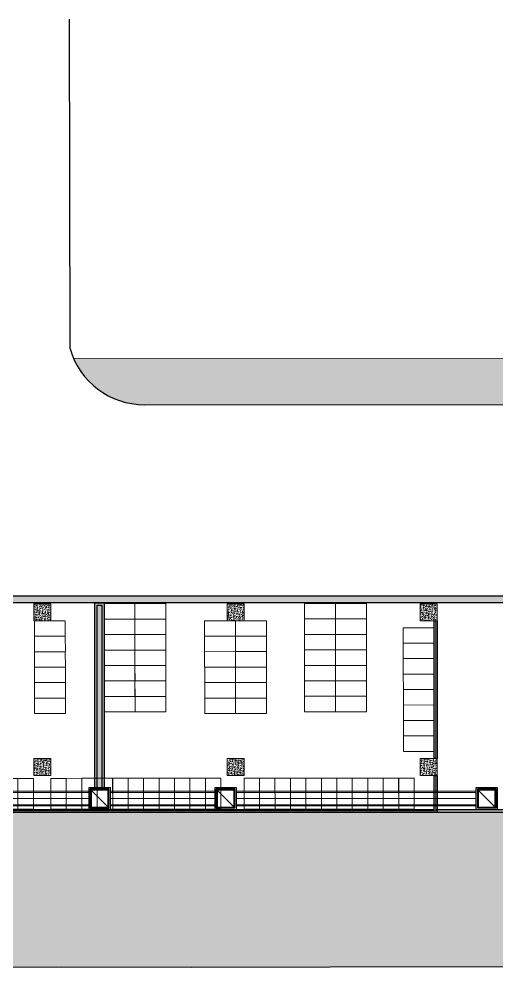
# Model space of a CAD drawing. Header units: millimetres. Extents: x -741734 to 900748, y -161760 to 44149.
# Drawn here: x -20250 to 10650, y -18580 to 43355 of the extents above; entities that cross this region are included whole.
import ezdxf

# ---------------------------------------------------------------- set-up
doc = ezdxf.new("R2010")
doc.units = ezdxf.units.MM
doc.header["$LTSCALE"] = 100
doc.header["$MEASUREMENT"] = 0
doc.layers.add('0.BR.MEP DUONG TK', color=3, linetype='Continuous')
doc.layers.add('XREF-CII-LSR-ROAD-RCTD-PLAN$0$00-HATCH VIA HE', color=31, linetype='Continuous')
for name, color, linetype, lineweight in [('1', 1, 'Continuous', 18), ('6', 6, 'Continuous', 18), ('8', 251, 'Continuous', 0), ('ARC-VIEW', 90, 'Continuous', 5), ('ARC_TEXT', 255, 'Continuous', 13), ('HTP-profile- REVISE1$0$8', 104, 'Continuous', 0)]:
    doc.layers.add(name, color=color, linetype=linetype, lineweight=lineweight)
pattern_1 = [(348.938725866, (-1343968799.43, -45579464.75), (74.205529087, -167.149177437), [19.05, -209.55]), (293.938725866, (-1343968799.43, -45579464.75), (150.147669103, 123.290284814), [15.24, -167.64058417]), (39.390170566, (-1343968793.25, -45579478.68), (224.353191142, -43.85889597), [16.1900088, -178.0902446]), (345.122925866, (-1343968754.97, -45579440.17), (94.37527288, -257.574671926), [28.575, -314.325]), (35.574283476, (-1343968747.1, -45579461.63), (331.405611035, -88.03823586), [24.28502314, -267.13560816]), (290.122877036, (-1343968754.97, -45579440.17), (331.40561103, -88.038235875), [22.85996707, -251.45973192]), (319.938725866, (-1343968753.8, -45579468.54), (-16.133867191, -182.166936434), [19.05, -209.55]), (264.938725866, (-1343968753.8, -45579468.54), (191.094223545, 35.038483126), [15.24, -167.64]), (10.390170866, (-1343968755.14, -45579483.72), (174.960357022, -147.128452552), [16.1900088, -178.0899376]), (336.438725866, (-1343968799.43, -45579464.746), (75.4917952964, 38.2110312843), [0, -165.608, 0, -170.18, 0, -168.275]), (306.438725866, (-1343968799.43, -45579464.75), (120.0040927444, -10.001629541), [0, -97.028, 0, -161.798, 0, -64.135]), (266.438725866, (-1343968826.836, -45579415.18), (60.5953230977, -121.4324290465), [0, -63.5, 0, -198.12, 0, -262.89]), (256.438725866, (-1343968839.13, -45579392.95), (93.927538973, -117.33021029), [0, -82.55, 0, -131.572, 0, -186.69])]
pattern_2 = [(45, (-64126.57, -634.16), (-70.71068, 70.71068), [10, -60])]

# ---------------------------------------------------------------- blocks, each defined once
blk = doc.blocks.new('BIKE1X2')
at = {"layer": '8'}
blk.add_lwpolyline([(0, 0), (1, 0), (1, 2), (0, 2)], close=True, dxfattribs=at)
blk = doc.blocks.new('*U59')
at = {"layer": 'ARC-VIEW', "xscale": -1000, "yscale": 1000, "zscale": 1000, "rotation": 151.0973480734846}
blk.add_blockref('BIKE1X2', (46, 1117), dxfattribs=at)
blk = doc.blocks.new('*U60')
at = {"layer": 'ARC_TEXT'}
for p in [(-4286, 4651), (-3411, 4168), (-2535, 3684), (-5253, 2900), (-1660, 3201), (-784, 2718), (-4377, 2417), (91, 2234), (-3502, 1933), (-2626, 1450), (967, 1751), (-1751, 967), (-875, 483), (0, 0)]:
    blk.add_blockref('*U59', p, dxfattribs=at)
blk = doc.blocks.new('*U61')
at = {"layer": 'ARC-VIEW', "xscale": -1000, "yscale": 1000, "zscale": 1000, "rotation": 151.0973480734846}
blk.add_blockref('BIKE1X2', (46, 1117), dxfattribs=at)
blk = doc.blocks.new('*U62')
at = {"layer": 'ARC_TEXT'}
for p in [(-3411, 4168), (-2535, 3684), (-1660, 3201), (-784, 2718), (-4377, 2417), (91, 2234), (-3502, 1933), (-2626, 1450), (967, 1751), (-1751, 967), (-875, 483), (0, 0)]:
    blk.add_blockref('*U61', p, dxfattribs=at)
blk = doc.blocks.new('*U63')
at = {"layer": 'ARC-VIEW', "xscale": -1000, "yscale": 1000, "zscale": 1000, "rotation": 151.0973480734846}
blk.add_blockref('BIKE1X2', (46, 1117), dxfattribs=at)
blk = doc.blocks.new('*U64')
at = {"layer": 'ARC_TEXT'}
for p in [(-4286, 4651), (-3411, 4168), (-2535, 3684), (-5253, 2900), (-1660, 3201), (-784, 2718), (-4377, 2417), (91, 2234), (-3502, 1933), (-2626, 1450), (967, 1751), (-1751, 967), (-875, 483), (0, 0)]:
    blk.add_blockref('*U63', p, dxfattribs=at)
blk = doc.blocks.new('*U65')
at = {"layer": 'ARC-VIEW', "xscale": -1000, "yscale": 1000, "zscale": 1000, "rotation": 151.0973480734846}
blk.add_blockref('BIKE1X2', (46, 1117), dxfattribs=at)
blk = doc.blocks.new('*U66')
at = {"layer": 'ARC_TEXT'}
for p in [(-6128, 3383), (-5253, 2900), (-4377, 2417), (-3502, 1933), (-2626, 1450), (-1751, 967), (-875, 483), (0, 0)]:
    blk.add_blockref('*U65', p, dxfattribs=at)
blk = doc.blocks.new('*U47')
at = {"layer": 'ARC-VIEW', "xscale": -1000, "yscale": 1000, "zscale": 1000, "rotation": 151.0973480734846}
blk.add_blockref('BIKE1X2', (46, 1117), dxfattribs=at)
blk = doc.blocks.new('*U48')
at = {"layer": 'ARC_TEXT'}
for p in [(-4377, 2417), (-3502, 1933), (-2626, 1450), (-1751, 967), (-875, 483), (0, 0)]:
    blk.add_blockref('*U47', p, dxfattribs=at)
blk = doc.blocks.new('*U55')
at = {"layer": 'ARC-VIEW', "xscale": -1000, "yscale": 1000, "zscale": 1000, "rotation": 151.0973480734846}
blk.add_blockref('BIKE1X2', (46, 1117), dxfattribs=at)
blk = doc.blocks.new('*U56')
at = {"layer": 'ARC_TEXT'}
for p in [(-8754, 4833), (-7879, 4350), (-7004, 3867), (-6128, 3383), (-5253, 2900), (-4377, 2417), (-3502, 1933), (-2626, 1450), (-1751, 967), (-875, 483), (0, 0)]:
    blk.add_blockref('*U55', p, dxfattribs=at)
blk = doc.blocks.new('*U57')
at = {"layer": 'ARC-VIEW', "xscale": -1000, "yscale": 1000, "zscale": 1000, "rotation": 151.0973480734846}
blk.add_blockref('BIKE1X2', (46, 1117), dxfattribs=at)
blk = doc.blocks.new('*U58')
at = {"layer": 'ARC_TEXT'}
for p in [(-8754, 4833), (-7879, 4350), (-7004, 3867), (-6128, 3383), (-5253, 2900), (-4377, 2417), (-3502, 1933), (-2626, 1450), (-1751, 967), (-875, 483), (0, 0)]:
    blk.add_blockref('*U57', p, dxfattribs=at)
blk = doc.blocks.new('*U43')
at = {"layer": 'ARC-VIEW', "xscale": -1000, "yscale": 1000, "zscale": 1000, "rotation": 151.0973480734846}
blk.add_blockref('BIKE1X2', (46, 1117), dxfattribs=at)
blk = doc.blocks.new('*U44')
at = {"layer": 'ARC_TEXT'}
for p in [(-8754, 4833), (-7879, 4350), (-7004, 3867), (-6128, 3383), (-5253, 2900), (-4377, 2417), (-3502, 1933), (-2626, 1450), (-1751, 967), (-875, 483), (0, 0)]:
    blk.add_blockref('*U43', p, dxfattribs=at)

msp = doc.modelspace()

# ---------------------------------------------------------------- hatches: boundary and pattern name
at = {"layer": '6'}
h = msp.add_hatch(dxfattribs=at)
h.set_pattern_fill('ACAD_ISO07W100', color=256, scale=10, angle=-61.061274134)
h.set_pattern_definition([(0.05548, (-44857.114, 11224.07), (-0.04841, 49.99998), [5, -30])])
edge = h.paths.add_edge_path()
edge.add_line((-15348.0462, -6350), (-15359.8817, 5600))
edge.add_line((-15359.8817, 5600), (-14759.8814, 5600))
edge.add_line((-14759.8814, 5600), (-14748.0459, -6350))
edge.add_line((-15198.0462, -6350), (-15209.706, 5450))
edge.add_line((-15209.706, 5450), (-14909.7059, 5450))
edge.add_line((-14909.7059, 5450), (-14898.046, -6350))
at = {"layer": '8'}
h = msp.add_hatch(dxfattribs=at)
h.set_pattern_fill('ACAD_ISO07W100', color=256, scale=20, angle=-16.061274134)
h.set_pattern_definition([(45, (-64166.68, -723.46), (-70.71068, 70.71068), [10, -60])])
edge = h.paths.add_edge_path()
edge.add_line((-32225, 4450.7609), (-33767.7666, 4449.7924))
edge.add_arc((-33768.0178, 4849.7923), 400, 180.035983253, 270.035983252, ccw=False)
edge.add_line((-34168.0178, 4849.5411), (-34168.5203, 5649.7488))
edge.add_arc((-33768.5204, 5650), 400, 89.999999981, 180.03598324, ccw=False)
edge.add_line((-33768.5204, 6050), (11370.7012, 6050.1883))
edge.add_line((11370.7012, 6050.1883), (11370.9838, 5600.1883))
edge.add_line((11370.9838, 5600.1883), (-33618.4261, 5600))
edge.add_arc((-33618.4261, 5500), 100, 90.000000046, 180.035983304)
edge.add_line((-33718.4261, 5499.9372), (-33718.1103, 4997.0555))
edge.add_arc((-33618.1103, 4997.1183), 100, 180.03598329, 270.035983301)
edge.add_line((-33618.0475, 4897.1183), (-32225, 4897.9932))
edge.add_line((-32225, 4897.9932), (-32225, 4450.7609))
h = msp.add_hatch(dxfattribs=at)
h.set_pattern_fill('AR-CONC', color=256, angle=-61.061274134, style=0)
h.set_pattern_definition(pattern_1)
h.paths.add_polyline_path([(-19300, 4450), (-18200, 4450), (-18200, 5550), (-19300, 5550)], flags=0)
h = msp.add_hatch(dxfattribs=at)
h.set_pattern_fill('AR-CONC', color=256, angle=-61.061274134, style=0)
h.set_pattern_definition(pattern_1)
edge = h.paths.add_edge_path(flags=0)
edge.add_line((-5700, 4450), (-6800, 4450))
edge.add_line((-5700, 4450), (-5700, 5550))
edge.add_line((-5700, 5550), (-6800, 5550))
edge.add_line((-6800, 5550), (-6800, 4450))
h = msp.add_hatch(dxfattribs=at)
h.set_pattern_fill('AR-CONC', color=256, angle=-61.061274134, style=0)
h.set_pattern_definition(pattern_1)
h.paths.add_polyline_path([(5700, 4450), (6800, 4450), (6800, 5550), (5700, 5550)], flags=0)
h = msp.add_hatch(dxfattribs=at)
h.set_pattern_fill('ACAD_ISO07W100', color=256, scale=20, angle=-16.061274134)
h.set_pattern_definition(pattern_2)
edge = h.paths.add_edge_path()
edge.add_line((6799.4771, 4450), (6799.8526, -4450))
edge.add_line((6799.8526, -4450), (6599.8589, -4450))
edge.add_line((6599.8589, -4450), (6599.4777, 4450))
h = msp.add_hatch(dxfattribs=at)
h.set_pattern_fill('AR-CONC', color=256, angle=-61.061274134, style=0)
h.set_pattern_definition(pattern_1)
h.paths.add_polyline_path([(-19300, -5550), (-18200, -5550), (-18200, -4450), (-19300, -4450)], flags=0)
h = msp.add_hatch(dxfattribs=at)
h.set_pattern_fill('AR-CONC', color=256, angle=-61.061274134, style=0)
h.set_pattern_definition(pattern_1)
edge = h.paths.add_edge_path(flags=0)
edge.add_line((-5700, -5550), (-6800, -5550))
edge.add_line((-5700, -5550), (-5700, -4450))
edge.add_line((-5700, -4450), (-6800, -4450))
edge.add_line((-6800, -4450), (-6800, -5550))
h = msp.add_hatch(dxfattribs=at)
h.set_pattern_fill('AR-CONC', color=256, angle=-61.061274134, style=0)
h.set_pattern_definition(pattern_1)
h.paths.add_polyline_path([(5700, -5550), (6800, -5550), (6800, -4450), (5700, -4450)], flags=0)
h = msp.add_hatch(dxfattribs=at)
h.set_pattern_fill('ACAD_ISO07W100', color=256, scale=20, angle=-16.061274134)
h.set_pattern_definition(pattern_2)
h.paths.add_polyline_path([(6799.899, -5550), (6800.0002, -7950), (-39299.8837, -7950), (-39300, -5550.08), (-39100, -5549.9544), (-39099.8845, -7750), (6600.0002, -7750), (6599.906, -5550)])
h = msp.add_hatch(dxfattribs=at)
h.set_pattern_fill('ACAD_ISO07W100', color=256, scale=20, angle=-61.061274134)
h.set_pattern_definition([(298.938725866, (-1343968799.43, -45579464.75), (87.513767946, 48.387399392), [10, -60])])
h.paths.add_polyline_path([(56300.0913, -7949.9729), (6800.0001, -7950.0084), (6799.9919, -7750.0084), (56300.0826, -7749.9957)])
at = {"layer": 'HTP-profile- REVISE1$0$8'}
h = msp.add_hatch(dxfattribs=at)
h.set_pattern_fill('GRASS', color=256, scale=20, angle=-61.061274134)
h.set_pattern_definition([(90, (-64126.57, -138841.7), (-359.21024, 359.21024), [95.25, -623.1705]), (45, (-64126.57, -138841.7), (-359.2102, 359.2102), [95.25, -412.75]), (135, (-64126.57, -138841.7), (-359.2102, -359.2102), [95.25, -412.75])])
edge = h.paths.add_edge_path()
edge.add_line((68850, -1949.0818), (68850, -4450))
edge.add_line((68850, -4450), (69300, -4450))
edge.add_line((69300, -4450), (69300, -5550))
edge.add_line((69300, -5550), (68850, -5550))
edge.add_line((68850, -5550), (68850, -7949.9509))
edge.add_line((68850, -7949.9509), (68000.0013, -7949.9729))
edge.add_line((68000.0013, -7949.9729), (56700.1232, -7949.9729))
edge.add_line((56700.1232, -7949.9729), (7000.0002, -7950))
edge.add_line((7000.0002, -7950), (-39298.7603, -7950))
edge.add_line((-39298.7603, -7950), (-42594.817, -7993.2995))
edge.add_line((-42594.817, -7993.2995), (-79800.696, -8349.9997))
edge.add_line((-79800.696, -8349.9997), (-79803.5461, -5406.4237))
edge.add_line((-79803.5461, -5406.4237), (-157357.8229, -5429.8706))
edge.add_line((-157357.8229, -5429.8706), (-158977.6445, -5431.8967))
edge.add_arc((-158815.9808, 2421.9588), 7855.5191, 197.460766127, 268.820790158, ccw=False)
edge.add_line((-166309.5383, 64.8894), (-166698.5461, 1301.617))
edge.add_arc((-170323.4522, 161.4168), 3800, 17.460766159, 90.030436668)
edge.add_line((-170325.4708, 3961.4163), (-172485.1187, 3960.2691))
edge.add_line((-172485.1187, 3960.2691), (-178024.462, 3957.6883))
edge.add_line((-178024.462, 3957.6883), (-183678.4446, 3974.5449))
edge.add_line((-183678.4446, 3974.5449), (-188659.6757, 3964.2477))
edge.add_arc((-187641.1385, -4036.378), 8065.1987, 97.255138172, 123.009209466)
edge.add_arc((-184124.3874, -7586.8459), 12998.0762, 127.487403976, 158.393603839)
edge.add_arc((-186482.1962, -6236.7796), 10316.0666, 160.543476708, 174.899448998)
edge.add_line((-196757.4133, -5319.6413), (-196956.3267, -5298.565))
edge.add_line((-196956.3267, -5298.565), (-196956.3267, -18579.7374))
edge.add_line((-196956.3267, -18579.7374), (-139471.2672, -18078.3632))
edge.add_line((-139471.2672, -18078.3632), (-139342.5853, -17748.9683))
edge.add_line((-139342.5853, -17748.9683), (-138410.431, -17744.346))
edge.add_line((-138410.431, -17744.346), (-138283.2669, -18069.4018))
edge.add_line((-138283.2669, -18069.4018), (-130462.7945, -18092.1145))
edge.add_line((-130462.7945, -18092.1145), (-121424.2476, -18075.5254))
edge.add_line((-121424.2476, -18075.5254), (-110385.0071, -18089.693))
edge.add_line((-110385.0071, -18089.693), (-105951.584, -18099.7278))
edge.add_line((-105951.584, -18099.7278), (-105907.728, -17786.3819))
edge.add_line((-105907.728, -17786.3819), (-104963.7338, -17786.6399))
edge.add_line((-104963.7338, -17786.6399), (-104744.0227, -18119.9446))
edge.add_line((-104744.0227, -18119.9446), (-97713.5826, -18088.1244))
edge.add_line((-97713.5826, -18088.1244), (-85474.8308, -18068.6831))
edge.add_line((-85474.8308, -18068.6831), (-76501.5882, -18020.7836))
edge.add_line((-76501.5882, -18020.7836), (-76484.8127, -17842.3919))
edge.add_line((-76484.8127, -17842.3919), (-75462.5817, -17818.8174))
edge.add_line((-75462.5817, -17818.8174), (-75309.2747, -18040.2897))
edge.add_line((-75309.2747, -18040.2897), (-65750.3771, -18007.9496))
edge.add_line((-65750.3771, -18007.9496), (-54829.8753, -17997.4978))
edge.add_line((-54829.8753, -17997.4978), (-42929.6937, -17965.4213))
edge.add_line((-42929.6937, -17965.4213), (-37783.6806, -17951.5504))
edge.add_line((-37783.6806, -17951.5504), (-22493.187, -17954.2103))
edge.add_line((-22493.187, -17954.2103), (-17500.2589, -17942.8428))
edge.add_line((-17500.2589, -17942.8428), (-9109.3166, -17949.5175))
edge.add_line((-9109.3166, -17949.5175), (-123.7202, -17940.4945))
edge.add_line((-123.7202, -17940.4945), (12177.6804, -17920.6943))
edge.add_line((12177.6804, -17920.6943), (12357.9401, -17734.1831))
edge.add_line((12357.9401, -17734.1831), (13252.9381, -17707.8258))
edge.add_line((13252.9381, -17707.8258), (13377.1501, -17907.6767))
edge.add_line((13377.1501, -17907.6767), (22399.5116, -17921.7475))
edge.add_line((22399.5116, -17921.7475), (31663.3673, -17919.9891))
edge.add_line((31663.3673, -17919.9891), (41867.3461, -17911.4876))
edge.add_line((41867.3461, -17911.4876), (41908.2688, -17559.7699))
edge.add_line((41908.2688, -17559.7699), (42890.6763, -17536.5033))
edge.add_line((42890.6763, -17536.5033), (42933.4869, -17932.1955))
edge.add_line((42933.4869, -17932.1955), (50052.7049, -17947.2737))
edge.add_line((50052.7049, -17947.2737), (62066.5902, -17934.4681))
edge.add_line((62066.5902, -17934.4681), (71332.0619, -17950.099))
edge.add_line((71332.0619, -17950.099), (74065.619, -17919.5927))
edge.add_line((74065.619, -17919.5927), (86328.3585, -17949.7357))
edge.add_line((86328.3585, -17949.7357), (98127.983, -17886.2812))
edge.add_line((98127.983, -17886.2812), (101206.1641, -17898.3344))
edge.add_line((101206.1641, -17898.3344), (101369.8773, -17776.9632))
edge.add_line((101369.8773, -17776.9632), (102339.3316, -17819.1352))
edge.add_line((102339.3316, -17819.1352), (102410.2364, -17866.7745))
edge.add_line((102410.2364, -17866.7745), (109120.3273, -17892.098))
edge.add_line((109120.3273, -17892.098), (171537.0929, -17863.0538))
edge.add_line((171537.0929, -17863.0538), (171523.1638, 4316.1784))
edge.add_line((171523.1638, 4316.1784), (156704.6889, 4327.9527))
edge.add_line((156704.6889, 4327.9527), (99139.2127, 4291.8001))
edge.add_line((99139.2127, 4291.8001), (86385.8952, 5182.8854))
edge.add_arc((86125.5368, 189.6686), 5000, 87.015162876, 135.399763155)
edge.add_line((82565.4211, 3700.4486), (79990.0897, 1088.927))
edge.add_arc((72727.4537, 8250.9182), 10200, -89.999999989, -44.600236813, ccw=False)
edge.add_line((72727.4537, -1949.0818), (71500, -1949.0818))
edge.add_line((71500, -1949.0818), (68850, -1949.0818))
at = {"layer": 'XREF-CII-LSR-ROAD-RCTD-PLAN$0$00-HATCH VIA HE'}
h = msp.add_hatch(dxfattribs=at)
h.set_pattern_fill('ANGLE', color=256, scale=4000, angle=-61.061274134, style=0)
h.set_pattern_definition([(298.93872587, (-1344009432.2, -45328395), (962.6514474, 532.2613933), [800, -300]), (28.93872587, (-1344009432.2, -45328395), (-532.2613933, 962.6514474), [800, -300])])
h.paths.add_polyline_path([(123058.4233, 16506.8244), (156705.7049, 16527.9557), (182252.3459, 16507.6572), (207410.5235, 16490.327), (250523.5981, 16465.1636, 0.1892067476), (257326.7844, 19130.5837), (258720.1971, 20421.9345, 0.1523009057), (259313.0283, 21454.6606), (218922.6166, 21478.0701), (170587.9858, 21536.6752), (156698.8304, 21527.9524), (-16729.4524, 21419.0349, 0.2982166293), (-12144.9936, 18421.9134), (70794.1698, 18474.0014), (99138.5984, 16491.8021)])

# ---------------------------------------------------------------- linework, layer by layer
msp.add_line((6599.4777, 4450), (6799.4771, 4450))
at = {"ltscale": 0.8}
for p, q in [((-15596.857, -6500), (-14496.8571, -7600)), ((-7450.0001, -6500), (-6350.0001, -7600)), ((9450, -6500), (10550, -7600))]:
    msp.add_line(p, q, dxfattribs=at)
at = {"flags": 128}
msp.add_lwpolyline([(-32225, 4450.7609), (-33767.7666, 4449.7924, -0.4142135624), (-34168.0178, 4849.5411), (-34168.5203, 5649.7488, -0.414397519), (-33768.5204, 6050), (11370.7012, 6050.1883), (11370.9838, 5600.1883), (-33618.4261, 5600, 0.414397519), (-33718.4261, 5499.9372), (-33718.1103, 4997.0555, 0.4142135624), (-33618.0475, 4897.1183), (-32225, 4897.9932)], format="xyb", close=True, dxfattribs=at)
at = {"ltscale": 0.8, "flags": 128}
for points in [[(-15348.0462, -6350), (-15359.8817, 5600), (-14759.8814, 5600), (-14748.0459, -6350)], [(-15198.0462, -6350), (-15209.706, 5450), (-14909.7059, 5450), (-14898.046, -6350)]]:
    msp.add_lwpolyline(points, dxfattribs=at)
for points in [[(6799.4771, 4450), (6799.8526, -4450), (6599.8589, -4450), (6599.4777, 4450)], [(6799.899, -5550), (6800.0002, -7950), (-39299.8837, -7950), (-39300, -5550.08), (-39100, -5549.9544), (-39099.8845, -7750), (6600.0002, -7750), (6599.906, -5550), (6799.899, -5550)]]:
    msp.add_lwpolyline(points)
at = {"ltscale": 0.8}
for points in [[(-15746.8571, -7750), (-14346.8571, -7750), (-14346.857, -6350), (-15746.857, -6350)], [(-15646.8571, -7650), (-14446.8571, -7650), (-14446.857, -6450), (-15646.857, -6450)], [(-15596.8571, -7600), (-14496.8571, -7600), (-14496.857, -6500), (-15596.857, -6500)], [(-7600.0001, -7750), (-6200.0001, -7750), (-6200.0001, -6350), (-7600.0001, -6350)], [(-7500.0001, -7650), (-6300.0001, -7650), (-6300.0001, -6450), (-7500.0001, -6450)], [(-7450.0001, -7600), (-6350.0001, -7600), (-6350.0001, -6500), (-7450.0001, -6500)], [(9300, -7750), (10700, -7750), (10700, -6350), (9300, -6350)], [(9400, -7650), (10600, -7650), (10600, -6450), (9400, -6450)], [(9450, -7600), (10550, -7600), (10550, -6500), (9450, -6500)]]:
    msp.add_lwpolyline(points, close=True, dxfattribs=at)
at = {"flags": 128}
msp.add_lwpolyline([(56300.0913, -7949.9729), (6800.0001, -7950.0084), (6799.9919, -7750.0084), (56300.0826, -7749.9957)], close=True, dxfattribs=at)
at = {"layer": '0.BR.MEP DUONG TK', "ltscale": 5}
msp.add_line((-16953.2412, 22039.5443), (-16992.1747, 43354.5331), dxfattribs=at)
at = {"layer": '0.BR.MEP DUONG TK', "ltscale": 5, "flags": 128}
msp.add_lwpolyline([(-16953.2412, 22039.5443, 0.3345393054), (-12144.7908, 18421.9135), (70794.1698, 18474.0014), (99138.5984, 16491.8021), (123058.4233, 16506.8244), (156705.7049, 16527.9557), (182252.3459, 16507.6572), (207410.5235, 16490.327), (250523.5981, 16465.1636, 0.1892067476), (257326.7844, 19130.5837), (258720.1804, 20421.919, 0.4957028361), (258411.8706, 23590.3488)], format="xyb", dxfattribs=at)
msp.add_lwpolyline([(-65750.3771, -18007.9496), (-54829.8753, -17997.4978), (-37783.6806, -17951.5504), (-22493.187, -17954.2103), (-17500.2589, -17942.8428), (-9109.3166, -17949.5175), (-123.7202, -17940.4945), (12177.6804, -17920.6943), (12357.9401, -17734.1831), (13252.9381, -17707.8258), (13377.1501, -17907.6767), (22399.5116, -17921.7475), (31663.3673, -17919.9891), (41867.3461, -17911.4876), (41908.2687, -17559.7699), (42890.6763, -17536.5033), (42933.4869, -17932.1955), (50052.7049, -17947.2737)], dxfattribs=at)
at = {"layer": '1', "ltscale": 5, "flags": 128}
msp.add_lwpolyline([(-16953.2412, 22039.5443, 0.3345393054), (-12144.7908, 18421.9135), (70794.1698, 18474.0014), (99138.5984, 16491.8021), (123058.4233, 16506.8244), (156705.7049, 16527.9557), (182252.3459, 16507.6572), (207410.5235, 16490.327), (250523.5981, 16465.1636, 0.1892067476), (257326.7844, 19130.5837), (258720.1804, 20421.919, 0.4957028361), (258411.8706, 23590.3488)], format="xyb", dxfattribs=at)
at = {"layer": '1', "ltscale": 0.1, "flags": 128}
for points in [[(6699.8557, -4450), (6699.4774, 4450)], [(-39200.0002, -5550.0172), (-39199.9381, -7850), (6700.0002, -7850), (6699.9025, -5550)]]:
    msp.add_lwpolyline(points, dxfattribs=at)
at = {"layer": '6', "ltscale": 3}
for p, q in [((-39300, -7050), (-15746.857, -7050)), ((-14346.857, -7050), (-7600.0001, -7050)), ((-6200.0001, -7050), (9300, -7050))]:
    msp.add_line(p, q, dxfattribs=at)
at = {"layer": '8'}
for p, q in [((-19300, 5550), (-19300, 4450)), ((-18200, 5550), (-19300, 5550)), ((-18200, 4450), (-18200, 5550)), ((-6800, 5550), (-6800, 4450)), ((-5700, 5550), (-6800, 5550)), ((-5700, 4450), (-5700, 5550)), ((5700, 5550), (5700, 4450)), ((6800, 5550), (5700, 5550)), ((6800, 4450), (6800, 5550)), ((-19300, 4450), (-18200, 4450)), ((-6800, 4450), (-5700, 4450)), ((5700, 4450), (6800, 4450)), ((-19300, -4450), (-19300, -5550)), ((-18200, -4450), (-19300, -4450)), ((-18200, -5550), (-18200, -4450)), ((-6800, -4450), (-6800, -5550)), ((-5700, -4450), (-6800, -4450)), ((-5700, -5550), (-5700, -4450)), ((5700, -4450), (5700, -5550)), ((6800, -4450), (5700, -4450)), ((6800, -5550), (6800, -4450)), ((-19300, -5550), (-18200, -5550)), ((-6800, -5550), (-5700, -5550)), ((5700, -5550), (6800, -5550))]:
    msp.add_line(p, q, dxfattribs=at)
at = {"layer": '8', "ltscale": 0.35}
for p, q in [((-39300, -6570), (-15746.857, -6570)), ((-39300, -6650), (-15746.857, -6650)), ((-14346.857, -6570), (-7600.0001, -6570)), ((-14346.857, -6650), (-7600.0001, -6650)), ((-6200.0001, -6570), (9300, -6570)), ((-6200.0001, -6650), (9300, -6650)), ((-39300, -7450), (-15746.857, -7450)), ((-39300, -7530), (-15746.857, -7530)), ((-14346.857, -7450), (-7600.0001, -7450)), ((-14346.857, -7530), (-7600.0001, -7530)), ((-6200.0001, -7450), (9300, -7450)), ((-6200.0001, -7530), (9300, -7530))]:
    msp.add_line(p, q, dxfattribs=at)
at = {"layer": '8', "ltscale": 5}
msp.add_lwpolyline([(-16729.4524, 21419.0349), (156698.8304, 21527.9524), (170587.9858, 21536.6752), (218922.6166, 21478.0701), (259313.0283, 21454.6606)], dxfattribs=at)

# ---------------------------------------------------------------- block references
at = {"layer": 'ARC_TEXT', "rotation": 118.9387258657642}
for name, p in [('*U60', (-11759.1958, 5056.3357)), ('*U64', (1208.2778, 5064.4956)), ('*U62', (-5251.233, 3950.9552)), ('*U48', (-18263.4265, 3948.2667)), ('*U66', (5599.414, 3499.71))]:
    msp.add_blockref(name, p, dxfattribs=at)
at = {"layer": 'ARC_TEXT', "extrusion": (0, 0, -1), "zscale": -1, "rotation": 28.86675936863238}
for name, p in [('*U56', (29824.8173, -6750.1157)), ('*U58', (17699.8192, -6742.5009)), ('*U44', (5199.8216, -6734.6506))]:
    msp.add_blockref(name, p, dxfattribs=at)

doc.saveas('drawing.dxf')
